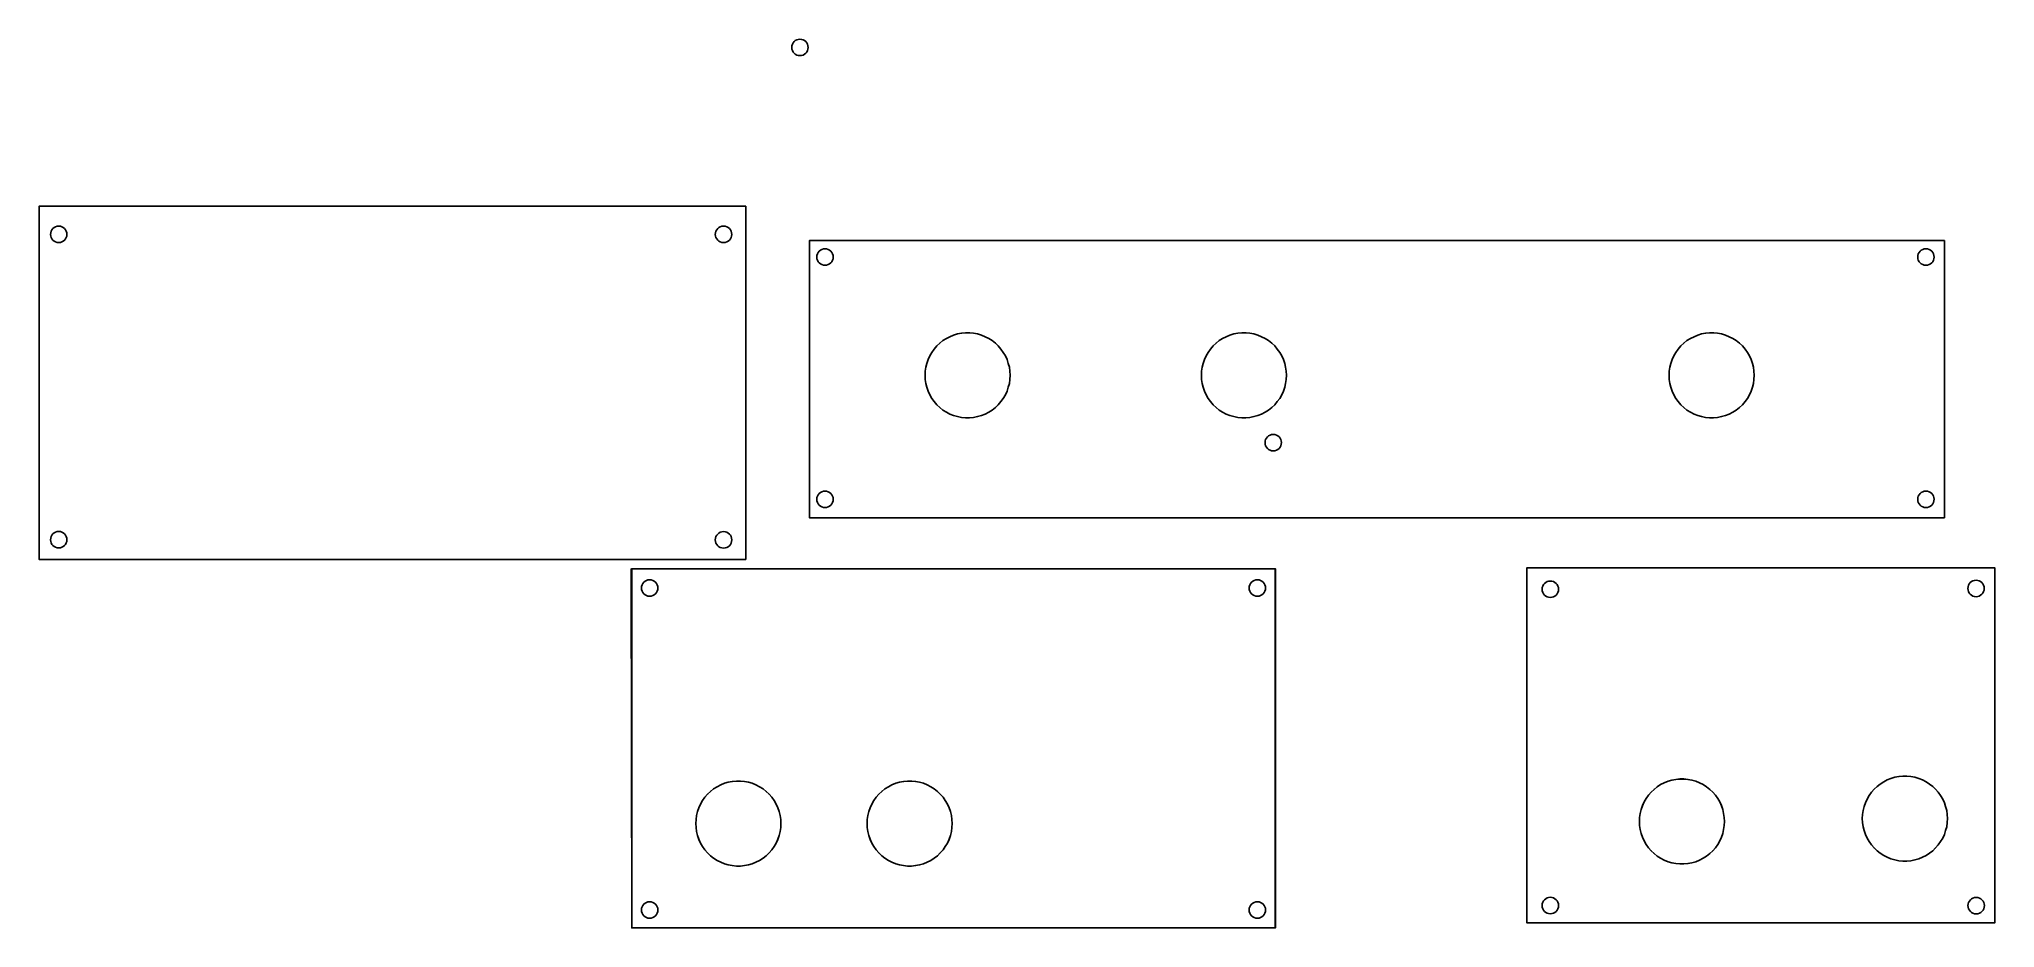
# Model space of a CAD drawing. Header units: inches. Extents: x 5.6 to 22.8, y 0.5 to 8.3.
import ezdxf

# ---------------------------------------------------------------- set-up
doc = ezdxf.new("R2010")
doc.units = ezdxf.units.IN
doc.header["$MEASUREMENT"] = 0

msp = doc.modelspace()

# ---------------------------------------------------------------- linework, layer by layer
at = {"linetype": 'Continuous', "lineweight": 25}
for points in [[(5.582, 3.761), (5.582, 6.872)], [(5.582, 6.872), (11.807, 6.872)], [(5.582, 3.761), (5.582, 6.872)], [(5.582, 6.872), (11.807, 6.872)], [(11.807, 6.872), (11.807, 3.761)], [(11.807, 6.872), (11.807, 3.761)], [(12.368, 4.128), (12.368, 6.569)], [(12.368, 6.569), (22.368, 6.569)], [(22.368, 6.569), (22.368, 4.128)], [(13.517, 5.666), (13.545, 5.688)], [(13.545, 5.688), (13.575, 5.707)], [(13.575, 5.707), (13.606, 5.723)], [(13.606, 5.723), (13.639, 5.737)], [(13.639, 5.737), (13.674, 5.747)], [(13.674, 5.747), (13.709, 5.753)], [(13.709, 5.753), (13.744, 5.757)], [(13.744, 5.757), (13.78, 5.757)], [(13.78, 5.757), (13.815, 5.753)], [(13.815, 5.753), (13.85, 5.747)], [(13.85, 5.747), (13.884, 5.737)], [(13.884, 5.737), (13.918, 5.723)], [(13.918, 5.723), (13.949, 5.707)], [(13.949, 5.707), (13.979, 5.688)], [(13.979, 5.688), (14.007, 5.666)], [(15.951, 5.666), (15.979, 5.688)], [(15.979, 5.688), (16.009, 5.707)], [(16.009, 5.707), (16.041, 5.723)], [(16.041, 5.723), (16.074, 5.737)], [(16.074, 5.737), (16.108, 5.747)], [(16.108, 5.747), (16.143, 5.753)], [(16.143, 5.753), (16.179, 5.757)], [(16.179, 5.757), (16.214, 5.757)], [(16.214, 5.757), (16.25, 5.753)], [(16.25, 5.753), (16.285, 5.747)], [(16.285, 5.747), (16.319, 5.737)], [(16.319, 5.737), (16.352, 5.723)], [(16.352, 5.723), (16.384, 5.707)], [(16.384, 5.707), (16.414, 5.688)], [(16.414, 5.688), (16.442, 5.666)], [(20.072, 5.666), (20.1, 5.688)], [(20.1, 5.688), (20.13, 5.707)], [(20.13, 5.707), (20.162, 5.723)], [(20.162, 5.723), (20.195, 5.737)], [(20.195, 5.737), (20.229, 5.747)], [(20.229, 5.747), (20.264, 5.753)], [(20.264, 5.753), (20.299, 5.757)], [(20.299, 5.757), (20.335, 5.757)], [(20.335, 5.757), (20.37, 5.753)], [(20.37, 5.753), (20.405, 5.747)], [(20.405, 5.747), (20.44, 5.737)], [(20.44, 5.737), (20.473, 5.723)], [(20.473, 5.723), (20.504, 5.707)], [(20.504, 5.707), (20.534, 5.688)], [(20.534, 5.688), (20.562, 5.666)], [(13.403, 5.488), (13.414, 5.522)], [(13.414, 5.522), (13.429, 5.554)], [(13.429, 5.554), (13.447, 5.585)], [(13.447, 5.585), (13.468, 5.614)], [(13.468, 5.614), (13.491, 5.641)], [(13.491, 5.641), (13.517, 5.666)], [(14.007, 5.666), (14.033, 5.641)], [(14.033, 5.641), (14.056, 5.614)], [(14.056, 5.614), (14.077, 5.585)], [(14.077, 5.585), (14.095, 5.554)], [(14.095, 5.554), (14.11, 5.522)], [(14.11, 5.522), (14.121, 5.488)], [(15.837, 5.488), (15.849, 5.522)], [(15.849, 5.522), (15.864, 5.554)], [(15.864, 5.554), (15.882, 5.585)], [(15.882, 5.585), (15.902, 5.614)], [(15.902, 5.614), (15.926, 5.641)], [(15.926, 5.641), (15.951, 5.666)], [(16.442, 5.666), (16.468, 5.641)], [(16.468, 5.641), (16.491, 5.614)], [(16.491, 5.614), (16.512, 5.585)], [(16.512, 5.585), (16.53, 5.554)], [(16.53, 5.554), (16.544, 5.522)], [(16.544, 5.522), (16.556, 5.488)], [(19.958, 5.488), (19.969, 5.522)], [(19.969, 5.522), (19.984, 5.554)], [(19.984, 5.554), (20.002, 5.585)], [(20.002, 5.585), (20.023, 5.614)], [(20.023, 5.614), (20.046, 5.641)], [(20.046, 5.641), (20.072, 5.666)], [(20.562, 5.666), (20.588, 5.641)], [(20.588, 5.641), (20.612, 5.614)], [(20.612, 5.614), (20.632, 5.585)], [(20.632, 5.585), (20.65, 5.554)], [(20.65, 5.554), (20.665, 5.522)], [(20.665, 5.522), (20.677, 5.488)], [(13.387, 5.383), (13.389, 5.418)], [(13.389, 5.347), (13.387, 5.383)], [(13.389, 5.418), (13.394, 5.454)], [(13.394, 5.312), (13.389, 5.347)], [(13.394, 5.454), (13.403, 5.488)], [(14.121, 5.488), (14.13, 5.454)], [(14.13, 5.454), (14.135, 5.418)], [(14.135, 5.347), (14.13, 5.312)], [(14.135, 5.418), (14.137, 5.383)], [(14.137, 5.383), (14.135, 5.347)], [(15.822, 5.383), (15.824, 5.418)], [(15.824, 5.347), (15.822, 5.383)], [(15.824, 5.418), (15.829, 5.454)], [(15.829, 5.312), (15.824, 5.347)], [(15.829, 5.454), (15.837, 5.488)], [(16.556, 5.488), (16.564, 5.454)], [(16.564, 5.454), (16.57, 5.418)], [(16.57, 5.347), (16.564, 5.312)], [(16.57, 5.418), (16.571, 5.383)], [(16.571, 5.383), (16.57, 5.347)], [(19.943, 5.383), (19.944, 5.418)], [(19.944, 5.347), (19.943, 5.383)], [(19.944, 5.418), (19.949, 5.454)], [(19.949, 5.312), (19.944, 5.347)], [(19.949, 5.454), (19.958, 5.488)], [(20.677, 5.488), (20.685, 5.454)], [(20.685, 5.454), (20.69, 5.418)], [(20.69, 5.347), (20.685, 5.312)], [(20.69, 5.418), (20.692, 5.383)], [(20.692, 5.383), (20.69, 5.347)], [(13.403, 5.277), (13.394, 5.312)], [(13.414, 5.243), (13.403, 5.277)], [(13.429, 5.211), (13.414, 5.243)], [(13.447, 5.18), (13.429, 5.211)], [(13.468, 5.151), (13.447, 5.18)], [(14.077, 5.18), (14.056, 5.151)], [(14.095, 5.211), (14.077, 5.18)], [(14.11, 5.243), (14.095, 5.211)], [(14.121, 5.277), (14.11, 5.243)], [(14.13, 5.312), (14.121, 5.277)], [(15.837, 5.277), (15.829, 5.312)], [(15.849, 5.243), (15.837, 5.277)], [(15.864, 5.211), (15.849, 5.243)], [(15.882, 5.18), (15.864, 5.211)], [(15.902, 5.151), (15.882, 5.18)], [(16.512, 5.18), (16.491, 5.151)], [(16.53, 5.211), (16.512, 5.18)], [(16.544, 5.243), (16.53, 5.211)], [(16.556, 5.277), (16.544, 5.243)], [(16.564, 5.312), (16.556, 5.277)], [(19.958, 5.277), (19.949, 5.312)], [(19.969, 5.243), (19.958, 5.277)], [(19.984, 5.211), (19.969, 5.243)], [(20.002, 5.18), (19.984, 5.211)], [(20.023, 5.151), (20.002, 5.18)], [(20.632, 5.18), (20.612, 5.151)], [(20.65, 5.211), (20.632, 5.18)], [(20.665, 5.243), (20.65, 5.211)], [(20.677, 5.277), (20.665, 5.243)], [(20.685, 5.312), (20.677, 5.277)], [(13.491, 5.124), (13.468, 5.151)], [(13.517, 5.1), (13.491, 5.124)], [(13.545, 5.077), (13.517, 5.1)], [(13.575, 5.058), (13.545, 5.077)], [(13.606, 5.042), (13.575, 5.058)], [(13.639, 5.029), (13.606, 5.042)], [(13.674, 5.019), (13.639, 5.029)], [(13.709, 5.012), (13.674, 5.019)], [(13.744, 5.008), (13.709, 5.012)], [(13.78, 5.008), (13.744, 5.008)], [(13.815, 5.012), (13.78, 5.008)], [(13.85, 5.019), (13.815, 5.012)], [(13.884, 5.029), (13.85, 5.019)], [(13.918, 5.042), (13.884, 5.029)], [(13.949, 5.058), (13.918, 5.042)], [(13.979, 5.077), (13.949, 5.058)], [(14.007, 5.1), (13.979, 5.077)], [(14.033, 5.124), (14.007, 5.1)], [(14.056, 5.151), (14.033, 5.124)], [(15.926, 5.124), (15.902, 5.151)], [(15.951, 5.1), (15.926, 5.124)], [(15.979, 5.077), (15.951, 5.1)], [(16.009, 5.058), (15.979, 5.077)], [(16.041, 5.042), (16.009, 5.058)], [(16.074, 5.029), (16.041, 5.042)], [(16.108, 5.019), (16.074, 5.029)], [(16.143, 5.012), (16.108, 5.019)], [(16.179, 5.008), (16.143, 5.012)], [(16.214, 5.008), (16.179, 5.008)], [(16.25, 5.012), (16.214, 5.008)], [(16.285, 5.019), (16.25, 5.012)], [(16.319, 5.029), (16.285, 5.019)], [(16.352, 5.042), (16.319, 5.029)], [(16.384, 5.058), (16.352, 5.042)], [(16.414, 5.077), (16.384, 5.058)], [(16.442, 5.1), (16.414, 5.077)], [(16.468, 5.124), (16.442, 5.1)], [(16.491, 5.151), (16.468, 5.124)], [(20.046, 5.124), (20.023, 5.151)], [(20.072, 5.1), (20.046, 5.124)], [(20.1, 5.077), (20.072, 5.1)], [(20.13, 5.058), (20.1, 5.077)], [(20.162, 5.042), (20.13, 5.058)], [(20.195, 5.029), (20.162, 5.042)], [(20.229, 5.019), (20.195, 5.029)], [(20.264, 5.012), (20.229, 5.019)], [(20.299, 5.008), (20.264, 5.012)], [(20.335, 5.008), (20.299, 5.008)], [(20.37, 5.012), (20.335, 5.008)], [(20.405, 5.019), (20.37, 5.012)], [(20.44, 5.029), (20.405, 5.019)], [(20.473, 5.042), (20.44, 5.029)], [(20.504, 5.058), (20.473, 5.042)], [(20.534, 5.077), (20.504, 5.058)], [(20.562, 5.1), (20.534, 5.077)], [(20.588, 5.124), (20.562, 5.1)], [(20.612, 5.151), (20.588, 5.124)], [(22.368, 4.128), (12.368, 4.128)], [(11.807, 3.761), (5.582, 3.761)], [(11.807, 3.761), (5.582, 3.761)], [(10.803, 0.517), (10.798, 3.678)], [(10.802, 3.679), (16.473, 3.679)], [(10.804, 0.517), (10.804, 3.679)], [(10.804, 3.679), (16.474, 3.679)], [(16.473, 3.679), (16.473, 0.517)], [(16.474, 3.679), (16.474, 0.517)], [(18.688, 0.562), (18.688, 3.687)], [(18.688, 3.687), (22.813, 3.687)], [(22.813, 3.687), (22.813, 0.562)], [(11.497, 1.719), (11.525, 1.741)], [(11.497, 1.719), (11.525, 1.741)], [(11.525, 1.741), (11.555, 1.76)], [(11.525, 1.741), (11.555, 1.76)], [(11.555, 1.76), (11.587, 1.776)], [(11.555, 1.76), (11.587, 1.777)], [(11.587, 1.776), (11.62, 1.79)], [(11.587, 1.777), (11.62, 1.79)], [(11.62, 1.79), (11.654, 1.8)], [(11.62, 1.79), (11.654, 1.8)], [(11.654, 1.8), (11.689, 1.806)], [(11.654, 1.8), (11.689, 1.807)], [(11.689, 1.806), (11.725, 1.81)], [(11.689, 1.807), (11.725, 1.81)], [(11.725, 1.81), (11.761, 1.81)], [(11.725, 1.81), (11.761, 1.81)], [(11.761, 1.81), (11.796, 1.806)], [(11.761, 1.81), (11.796, 1.807)], [(11.796, 1.807), (11.831, 1.8)], [(11.796, 1.806), (11.831, 1.8)], [(11.831, 1.8), (11.865, 1.79)], [(11.831, 1.8), (11.865, 1.79)], [(11.865, 1.79), (11.898, 1.776)], [(11.865, 1.79), (11.898, 1.777)], [(11.898, 1.777), (11.93, 1.76)], [(11.898, 1.776), (11.93, 1.76)], [(11.93, 1.76), (11.96, 1.741)], [(11.93, 1.76), (11.96, 1.741)], [(11.96, 1.741), (11.988, 1.719)], [(11.96, 1.741), (11.988, 1.719)], [(13.006, 1.719), (13.034, 1.741)], [(13.006, 1.719), (13.034, 1.741)], [(13.034, 1.741), (13.064, 1.76)], [(13.034, 1.741), (13.064, 1.76)], [(13.064, 1.76), (13.096, 1.777)], [(13.064, 1.76), (13.096, 1.776)], [(13.096, 1.776), (13.129, 1.79)], [(13.096, 1.777), (13.129, 1.79)], [(13.129, 1.79), (13.163, 1.8)], [(13.129, 1.79), (13.163, 1.8)], [(13.163, 1.8), (13.198, 1.807)], [(13.163, 1.8), (13.198, 1.806)], [(13.198, 1.806), (13.233, 1.81)], [(13.198, 1.807), (13.233, 1.81)], [(13.233, 1.81), (13.269, 1.81)], [(13.233, 1.81), (13.269, 1.81)], [(13.269, 1.81), (13.304, 1.806)], [(13.269, 1.81), (13.304, 1.807)], [(13.304, 1.807), (13.339, 1.8)], [(13.304, 1.806), (13.339, 1.8)], [(13.339, 1.8), (13.374, 1.79)], [(13.339, 1.8), (13.374, 1.79)], [(13.374, 1.79), (13.407, 1.776)], [(13.374, 1.79), (13.407, 1.777)], [(13.407, 1.777), (13.438, 1.76)], [(13.407, 1.776), (13.438, 1.76)], [(13.438, 1.76), (13.468, 1.741)], [(13.438, 1.76), (13.469, 1.741)], [(13.468, 1.741), (13.496, 1.719)], [(13.469, 1.741), (13.497, 1.719)], [(19.785, 1.713), (19.81, 1.737)], [(19.785, 1.713), (19.81, 1.737)], [(19.81, 1.737), (19.838, 1.759)], [(19.81, 1.737), (19.838, 1.759)], [(19.838, 1.759), (19.868, 1.779)], [(19.838, 1.759), (19.868, 1.779)], [(19.868, 1.779), (19.9, 1.795)], [(19.868, 1.779), (19.9, 1.795)], [(19.9, 1.795), (19.933, 1.808)], [(19.9, 1.795), (19.933, 1.808)], [(19.933, 1.808), (19.967, 1.818)], [(19.933, 1.808), (19.967, 1.818)], [(19.967, 1.818), (20.002, 1.825)], [(19.967, 1.818), (20.002, 1.825)], [(20.002, 1.825), (20.038, 1.829)], [(20.002, 1.825), (20.038, 1.828)], [(20.038, 1.829), (20.073, 1.829)], [(20.038, 1.828), (20.073, 1.828)], [(20.073, 1.828), (20.109, 1.825)], [(20.073, 1.829), (20.109, 1.825)], [(20.109, 1.825), (20.144, 1.818)], [(20.109, 1.825), (20.144, 1.818)], [(20.144, 1.818), (20.178, 1.808)], [(20.144, 1.818), (20.178, 1.808)], [(20.178, 1.808), (20.211, 1.795)], [(20.178, 1.808), (20.211, 1.795)], [(20.211, 1.795), (20.243, 1.779)], [(20.211, 1.795), (20.243, 1.779)], [(20.243, 1.779), (20.273, 1.759)], [(20.243, 1.779), (20.273, 1.759)], [(20.273, 1.759), (20.301, 1.737)], [(20.273, 1.759), (20.301, 1.737)], [(20.301, 1.737), (20.327, 1.713)], [(20.301, 1.737), (20.327, 1.713)], [(21.725, 1.711), (21.749, 1.738)], [(21.726, 1.711), (21.749, 1.738)], [(21.749, 1.738), (21.775, 1.762)], [(21.749, 1.738), (21.775, 1.762)], [(21.775, 1.762), (21.803, 1.784)], [(21.775, 1.762), (21.803, 1.784)], [(21.803, 1.784), (21.833, 1.804)], [(21.803, 1.784), (21.833, 1.804)], [(21.833, 1.804), (21.864, 1.82)], [(21.833, 1.804), (21.864, 1.82)], [(21.864, 1.82), (21.897, 1.833)], [(21.864, 1.82), (21.897, 1.833)], [(21.897, 1.833), (21.932, 1.843)], [(21.897, 1.833), (21.932, 1.843)], [(21.932, 1.843), (21.967, 1.85)], [(21.932, 1.843), (21.967, 1.85)], [(21.967, 1.85), (22.002, 1.853)], [(21.967, 1.85), (22.002, 1.853)], [(22.002, 1.853), (22.038, 1.853)], [(22.002, 1.853), (22.038, 1.853)], [(22.038, 1.853), (22.073, 1.85)], [(22.038, 1.853), (22.073, 1.85)], [(22.073, 1.85), (22.108, 1.843)], [(22.073, 1.85), (22.108, 1.843)], [(22.108, 1.843), (22.142, 1.833)], [(22.108, 1.843), (22.142, 1.833)], [(22.142, 1.833), (22.175, 1.82)], [(22.142, 1.833), (22.176, 1.82)], [(22.175, 1.82), (22.207, 1.804)], [(22.176, 1.82), (22.207, 1.804)], [(22.207, 1.804), (22.237, 1.784)], [(22.207, 1.804), (22.237, 1.784)], [(22.237, 1.784), (22.265, 1.762)], [(22.237, 1.784), (22.265, 1.762)], [(22.265, 1.762), (22.291, 1.738)], [(22.265, 1.762), (22.291, 1.738)], [(22.291, 1.738), (22.314, 1.711)], [(22.291, 1.738), (22.314, 1.711)], [(11.383, 1.541), (11.395, 1.575)], [(11.383, 1.541), (11.395, 1.575)], [(11.395, 1.575), (11.41, 1.607)], [(11.395, 1.575), (11.41, 1.607)], [(11.41, 1.607), (11.428, 1.638)], [(11.41, 1.607), (11.428, 1.638)], [(11.428, 1.638), (11.448, 1.667)], [(11.428, 1.638), (11.448, 1.667)], [(11.448, 1.667), (11.472, 1.694)], [(11.448, 1.667), (11.472, 1.694)], [(11.472, 1.694), (11.497, 1.719)], [(11.472, 1.694), (11.497, 1.719)], [(11.988, 1.719), (12.014, 1.694)], [(11.988, 1.719), (12.014, 1.694)], [(12.014, 1.694), (12.037, 1.667)], [(12.014, 1.694), (12.037, 1.667)], [(12.037, 1.667), (12.058, 1.638)], [(12.037, 1.667), (12.058, 1.638)], [(12.058, 1.638), (12.076, 1.607)], [(12.058, 1.638), (12.076, 1.607)], [(12.076, 1.607), (12.091, 1.575)], [(12.076, 1.607), (12.091, 1.575)], [(12.091, 1.575), (12.102, 1.541)], [(12.091, 1.575), (12.102, 1.541)], [(12.892, 1.541), (12.903, 1.575)], [(12.892, 1.541), (12.904, 1.575)], [(12.903, 1.575), (12.918, 1.607)], [(12.904, 1.575), (12.918, 1.607)], [(12.918, 1.607), (12.936, 1.638)], [(12.918, 1.607), (12.936, 1.638)], [(12.936, 1.638), (12.957, 1.667)], [(12.936, 1.638), (12.957, 1.667)], [(12.957, 1.667), (12.98, 1.694)], [(12.957, 1.667), (12.98, 1.694)], [(12.98, 1.694), (13.006, 1.719)], [(12.98, 1.694), (13.006, 1.719)], [(13.496, 1.719), (13.522, 1.694)], [(13.497, 1.719), (13.522, 1.694)], [(13.522, 1.694), (13.546, 1.667)], [(13.522, 1.694), (13.546, 1.667)], [(13.546, 1.667), (13.566, 1.638)], [(13.546, 1.667), (13.566, 1.638)], [(13.566, 1.638), (13.584, 1.607)], [(13.566, 1.638), (13.584, 1.607)], [(13.584, 1.607), (13.599, 1.575)], [(13.584, 1.607), (13.599, 1.575)], [(13.599, 1.575), (13.611, 1.541)], [(13.599, 1.575), (13.611, 1.541)], [(19.688, 1.525), (19.696, 1.56)], [(19.688, 1.525), (19.696, 1.56)], [(19.696, 1.56), (19.708, 1.593)], [(19.696, 1.56), (19.708, 1.594)], [(19.708, 1.593), (19.723, 1.626)], [(19.708, 1.594), (19.723, 1.626)], [(19.723, 1.626), (19.741, 1.657)], [(19.723, 1.626), (19.741, 1.657)], [(19.741, 1.657), (19.761, 1.686)], [(19.741, 1.657), (19.761, 1.686)], [(19.761, 1.686), (19.785, 1.713)], [(19.761, 1.686), (19.785, 1.713)], [(20.327, 1.713), (20.35, 1.686)], [(20.327, 1.713), (20.35, 1.686)], [(20.35, 1.686), (20.371, 1.657)], [(20.35, 1.686), (20.371, 1.657)], [(20.371, 1.657), (20.389, 1.626)], [(20.371, 1.657), (20.389, 1.626)], [(20.389, 1.626), (20.404, 1.593)], [(20.389, 1.626), (20.403, 1.594)], [(20.403, 1.594), (20.415, 1.56)], [(20.404, 1.593), (20.415, 1.56)], [(20.415, 1.56), (20.423, 1.525)], [(20.415, 1.56), (20.423, 1.525)], [(21.652, 1.55), (21.66, 1.585)], [(21.652, 1.55), (21.661, 1.585)], [(21.66, 1.585), (21.672, 1.619)], [(21.661, 1.585), (21.672, 1.619)], [(21.672, 1.619), (21.687, 1.651)], [(21.672, 1.619), (21.687, 1.651)], [(21.687, 1.651), (21.705, 1.682)], [(21.687, 1.651), (21.705, 1.682)], [(21.705, 1.682), (21.725, 1.711)], [(21.705, 1.682), (21.726, 1.711)], [(22.314, 1.711), (22.335, 1.682)], [(22.314, 1.711), (22.335, 1.682)], [(22.335, 1.682), (22.353, 1.651)], [(22.335, 1.682), (22.353, 1.651)], [(22.353, 1.651), (22.368, 1.619)], [(22.353, 1.651), (22.368, 1.619)], [(22.368, 1.619), (22.379, 1.585)], [(22.368, 1.619), (22.379, 1.585)], [(22.379, 1.585), (22.388, 1.55)], [(22.379, 1.585), (22.388, 1.55)], [(11.368, 1.436), (11.37, 1.471)], [(11.368, 1.436), (11.37, 1.471)], [(11.37, 1.4), (11.368, 1.436)], [(11.37, 1.4), (11.368, 1.436)], [(11.37, 1.471), (11.375, 1.507)], [(11.37, 1.471), (11.375, 1.507)], [(11.375, 1.365), (11.37, 1.4)], [(11.375, 1.365), (11.37, 1.4)], [(11.375, 1.507), (11.383, 1.541)], [(11.375, 1.507), (11.383, 1.541)], [(12.102, 1.541), (12.111, 1.507)], [(12.102, 1.541), (12.111, 1.507)], [(12.111, 1.507), (12.116, 1.471)], [(12.111, 1.507), (12.116, 1.471)], [(12.116, 1.4), (12.111, 1.365)], [(12.116, 1.4), (12.111, 1.365)], [(12.116, 1.471), (12.117, 1.436)], [(12.116, 1.471), (12.117, 1.436)], [(12.117, 1.436), (12.116, 1.4)], [(12.117, 1.436), (12.116, 1.4)], [(12.877, 1.436), (12.878, 1.471)], [(12.877, 1.436), (12.878, 1.471)], [(12.878, 1.4), (12.877, 1.436)], [(12.878, 1.4), (12.877, 1.436)], [(12.878, 1.471), (12.883, 1.507)], [(12.878, 1.471), (12.883, 1.507)], [(12.883, 1.365), (12.878, 1.4)], [(12.883, 1.365), (12.878, 1.4)], [(12.883, 1.507), (12.892, 1.541)], [(12.883, 1.507), (12.892, 1.541)], [(13.611, 1.541), (13.619, 1.507)], [(13.611, 1.541), (13.619, 1.507)], [(13.619, 1.507), (13.624, 1.471)], [(13.619, 1.507), (13.624, 1.471)], [(13.624, 1.4), (13.619, 1.365)], [(13.624, 1.4), (13.619, 1.365)], [(13.624, 1.471), (13.626, 1.436)], [(13.624, 1.471), (13.626, 1.436)], [(13.626, 1.436), (13.624, 1.4)], [(13.626, 1.436), (13.624, 1.4)], [(19.681, 1.454), (19.683, 1.49)], [(19.681, 1.454), (19.683, 1.49)], [(19.683, 1.419), (19.681, 1.454)], [(19.683, 1.419), (19.681, 1.454)], [(19.683, 1.49), (19.688, 1.525)], [(19.683, 1.49), (19.688, 1.525)], [(19.688, 1.383), (19.683, 1.419)], [(19.688, 1.383), (19.683, 1.419)], [(19.696, 1.349), (19.688, 1.383)], [(19.696, 1.349), (19.688, 1.383)], [(20.423, 1.383), (20.415, 1.349)], [(20.423, 1.383), (20.415, 1.349)], [(20.423, 1.525), (20.428, 1.49)], [(20.423, 1.525), (20.428, 1.49)], [(20.428, 1.419), (20.423, 1.383)], [(20.428, 1.419), (20.423, 1.383)], [(20.428, 1.49), (20.43, 1.454)], [(20.428, 1.49), (20.43, 1.454)], [(20.43, 1.454), (20.428, 1.419)], [(20.43, 1.454), (20.428, 1.419)], [(21.645, 1.479), (21.647, 1.515)], [(21.645, 1.479), (21.647, 1.515)], [(21.647, 1.444), (21.645, 1.479)], [(21.647, 1.444), (21.645, 1.479)], [(21.647, 1.515), (21.652, 1.55)], [(21.647, 1.515), (21.652, 1.55)], [(21.652, 1.408), (21.647, 1.444)], [(21.652, 1.408), (21.647, 1.444)], [(21.66, 1.374), (21.652, 1.408)], [(21.661, 1.374), (21.652, 1.408)], [(22.388, 1.408), (22.379, 1.374)], [(22.388, 1.408), (22.379, 1.374)], [(22.388, 1.55), (22.393, 1.515)], [(22.388, 1.55), (22.393, 1.515)], [(22.393, 1.444), (22.388, 1.408)], [(22.393, 1.444), (22.388, 1.408)], [(22.393, 1.515), (22.395, 1.479)], [(22.393, 1.515), (22.395, 1.479)], [(22.395, 1.479), (22.393, 1.444)], [(22.395, 1.479), (22.393, 1.444)], [(11.383, 1.33), (11.375, 1.365)], [(11.383, 1.33), (11.375, 1.365)], [(11.395, 1.296), (11.383, 1.33)], [(11.395, 1.297), (11.383, 1.33)], [(11.41, 1.264), (11.395, 1.297)], [(11.41, 1.264), (11.395, 1.296)], [(11.428, 1.233), (11.41, 1.264)], [(11.428, 1.233), (11.41, 1.264)], [(11.448, 1.204), (11.428, 1.233)], [(11.448, 1.204), (11.428, 1.233)], [(12.058, 1.233), (12.037, 1.204)], [(12.058, 1.233), (12.037, 1.204)], [(12.076, 1.264), (12.058, 1.233)], [(12.076, 1.264), (12.058, 1.233)], [(12.091, 1.297), (12.076, 1.264)], [(12.091, 1.296), (12.076, 1.264)], [(12.102, 1.33), (12.091, 1.296)], [(12.102, 1.33), (12.091, 1.297)], [(12.111, 1.365), (12.102, 1.33)], [(12.111, 1.365), (12.102, 1.33)], [(12.892, 1.33), (12.883, 1.365)], [(12.892, 1.33), (12.883, 1.365)], [(12.903, 1.296), (12.892, 1.33)], [(12.904, 1.297), (12.892, 1.33)], [(12.918, 1.264), (12.903, 1.296)], [(12.918, 1.264), (12.904, 1.297)], [(12.936, 1.233), (12.918, 1.264)], [(12.936, 1.233), (12.918, 1.264)], [(12.957, 1.204), (12.936, 1.233)], [(12.957, 1.204), (12.936, 1.233)], [(13.566, 1.233), (13.546, 1.204)], [(13.566, 1.233), (13.546, 1.204)], [(13.584, 1.264), (13.566, 1.233)], [(13.584, 1.264), (13.566, 1.233)], [(13.599, 1.297), (13.584, 1.264)], [(13.599, 1.296), (13.584, 1.264)], [(13.611, 1.33), (13.599, 1.296)], [(13.611, 1.33), (13.599, 1.297)], [(13.619, 1.365), (13.611, 1.33)], [(13.619, 1.365), (13.611, 1.33)], [(19.708, 1.315), (19.696, 1.349)], [(19.708, 1.315), (19.696, 1.349)], [(19.723, 1.283), (19.708, 1.315)], [(19.723, 1.283), (19.708, 1.315)], [(19.741, 1.252), (19.723, 1.283)], [(19.741, 1.252), (19.723, 1.283)], [(19.761, 1.223), (19.741, 1.252)], [(19.761, 1.223), (19.741, 1.252)], [(19.785, 1.196), (19.761, 1.223)], [(19.785, 1.196), (19.761, 1.223)], [(20.35, 1.223), (20.327, 1.196)], [(20.35, 1.223), (20.327, 1.196)], [(20.371, 1.252), (20.35, 1.223)], [(20.371, 1.252), (20.35, 1.223)], [(20.389, 1.283), (20.371, 1.252)], [(20.389, 1.283), (20.371, 1.252)], [(20.404, 1.315), (20.389, 1.283)], [(20.403, 1.315), (20.389, 1.283)], [(20.415, 1.349), (20.403, 1.315)], [(20.415, 1.349), (20.404, 1.315)], [(21.672, 1.34), (21.66, 1.374)], [(21.672, 1.34), (21.661, 1.374)], [(21.687, 1.308), (21.672, 1.34)], [(21.687, 1.308), (21.672, 1.34)], [(21.705, 1.277), (21.687, 1.308)], [(21.705, 1.277), (21.687, 1.308)], [(21.725, 1.248), (21.705, 1.277)], [(21.726, 1.248), (21.705, 1.277)], [(21.749, 1.221), (21.725, 1.248)], [(21.749, 1.221), (21.726, 1.248)], [(21.775, 1.196), (21.749, 1.221)], [(21.775, 1.196), (21.749, 1.221)], [(22.291, 1.221), (22.265, 1.196)], [(22.291, 1.221), (22.265, 1.196)], [(22.314, 1.248), (22.291, 1.221)], [(22.314, 1.248), (22.291, 1.221)], [(22.335, 1.277), (22.314, 1.248)], [(22.335, 1.277), (22.314, 1.248)], [(22.353, 1.308), (22.335, 1.277)], [(22.353, 1.308), (22.335, 1.277)], [(22.368, 1.34), (22.353, 1.308)], [(22.368, 1.34), (22.353, 1.308)], [(22.379, 1.374), (22.368, 1.34)], [(22.379, 1.374), (22.368, 1.34)], [(11.472, 1.177), (11.448, 1.204)], [(11.472, 1.177), (11.448, 1.204)], [(11.497, 1.153), (11.472, 1.177)], [(11.497, 1.153), (11.472, 1.177)], [(11.525, 1.131), (11.497, 1.153)], [(11.525, 1.131), (11.497, 1.153)], [(11.555, 1.111), (11.525, 1.131)], [(11.555, 1.111), (11.525, 1.131)], [(11.587, 1.095), (11.555, 1.111)], [(11.587, 1.095), (11.555, 1.111)], [(11.62, 1.082), (11.587, 1.095)], [(11.62, 1.082), (11.587, 1.095)], [(11.654, 1.072), (11.62, 1.082)], [(11.654, 1.072), (11.62, 1.082)], [(11.689, 1.065), (11.654, 1.072)], [(11.689, 1.065), (11.654, 1.072)], [(11.725, 1.062), (11.689, 1.065)], [(11.725, 1.062), (11.689, 1.065)], [(11.761, 1.062), (11.725, 1.062)], [(11.761, 1.062), (11.725, 1.062)], [(11.796, 1.065), (11.761, 1.062)], [(11.796, 1.065), (11.761, 1.062)], [(11.831, 1.072), (11.796, 1.065)], [(11.831, 1.072), (11.796, 1.065)], [(11.865, 1.082), (11.831, 1.072)], [(11.865, 1.082), (11.831, 1.072)], [(11.898, 1.095), (11.865, 1.082)], [(11.898, 1.095), (11.865, 1.082)], [(11.93, 1.111), (11.898, 1.095)], [(11.93, 1.111), (11.898, 1.095)], [(11.96, 1.131), (11.93, 1.111)], [(11.96, 1.131), (11.93, 1.111)], [(11.988, 1.153), (11.96, 1.131)], [(11.988, 1.153), (11.96, 1.131)], [(12.014, 1.177), (11.988, 1.153)], [(12.014, 1.177), (11.988, 1.153)], [(12.037, 1.204), (12.014, 1.177)], [(12.037, 1.204), (12.014, 1.177)], [(12.98, 1.177), (12.957, 1.204)], [(12.98, 1.177), (12.957, 1.204)], [(13.006, 1.153), (12.98, 1.177)], [(13.006, 1.153), (12.98, 1.177)], [(13.034, 1.131), (13.006, 1.153)], [(13.034, 1.131), (13.006, 1.153)], [(13.064, 1.111), (13.034, 1.131)], [(13.064, 1.111), (13.034, 1.131)], [(13.096, 1.095), (13.064, 1.111)], [(13.096, 1.095), (13.064, 1.111)], [(13.129, 1.082), (13.096, 1.095)], [(13.129, 1.082), (13.096, 1.095)], [(13.163, 1.072), (13.129, 1.082)], [(13.163, 1.072), (13.129, 1.082)], [(13.198, 1.065), (13.163, 1.072)], [(13.198, 1.065), (13.163, 1.072)], [(13.233, 1.062), (13.198, 1.065)], [(13.233, 1.062), (13.198, 1.065)], [(13.269, 1.062), (13.233, 1.062)], [(13.269, 1.062), (13.233, 1.062)], [(13.304, 1.065), (13.269, 1.062)], [(13.304, 1.065), (13.269, 1.062)], [(13.339, 1.072), (13.304, 1.065)], [(13.339, 1.072), (13.304, 1.065)], [(13.374, 1.082), (13.339, 1.072)], [(13.374, 1.082), (13.339, 1.072)], [(13.407, 1.095), (13.374, 1.082)], [(13.407, 1.095), (13.374, 1.082)], [(13.438, 1.111), (13.407, 1.095)], [(13.438, 1.111), (13.407, 1.095)], [(13.468, 1.131), (13.438, 1.111)], [(13.469, 1.131), (13.438, 1.111)], [(13.496, 1.153), (13.468, 1.131)], [(13.497, 1.153), (13.469, 1.131)], [(13.522, 1.177), (13.496, 1.153)], [(13.522, 1.177), (13.497, 1.153)], [(13.546, 1.204), (13.522, 1.177)], [(13.546, 1.204), (13.522, 1.177)], [(19.81, 1.171), (19.785, 1.196)], [(19.81, 1.171), (19.785, 1.196)], [(19.838, 1.149), (19.81, 1.171)], [(19.838, 1.149), (19.81, 1.171)], [(19.868, 1.13), (19.838, 1.149)], [(19.868, 1.13), (19.838, 1.149)], [(19.9, 1.113), (19.868, 1.13)], [(19.9, 1.114), (19.868, 1.13)], [(19.933, 1.1), (19.9, 1.113)], [(19.933, 1.1), (19.9, 1.114)], [(19.967, 1.09), (19.933, 1.1)], [(19.967, 1.09), (19.933, 1.1)], [(20.002, 1.083), (19.967, 1.09)], [(20.002, 1.084), (19.967, 1.09)], [(20.038, 1.08), (20.002, 1.083)], [(20.038, 1.08), (20.002, 1.084)], [(20.073, 1.08), (20.038, 1.08)], [(20.073, 1.08), (20.038, 1.08)], [(20.109, 1.084), (20.073, 1.08)], [(20.109, 1.083), (20.073, 1.08)], [(20.144, 1.09), (20.109, 1.083)], [(20.144, 1.09), (20.109, 1.084)], [(20.178, 1.1), (20.144, 1.09)], [(20.178, 1.1), (20.144, 1.09)], [(20.211, 1.113), (20.178, 1.1)], [(20.211, 1.114), (20.178, 1.1)], [(20.243, 1.13), (20.211, 1.113)], [(20.243, 1.13), (20.211, 1.114)], [(20.273, 1.149), (20.243, 1.13)], [(20.273, 1.149), (20.243, 1.13)], [(20.301, 1.171), (20.273, 1.149)], [(20.301, 1.171), (20.273, 1.149)], [(20.327, 1.196), (20.301, 1.171)], [(20.327, 1.196), (20.301, 1.171)], [(21.803, 1.174), (21.775, 1.196)], [(21.803, 1.174), (21.775, 1.196)], [(21.833, 1.155), (21.803, 1.174)], [(21.833, 1.155), (21.803, 1.174)], [(21.864, 1.139), (21.833, 1.155)], [(21.864, 1.139), (21.833, 1.155)], [(21.897, 1.125), (21.864, 1.139)], [(21.897, 1.125), (21.864, 1.139)], [(21.932, 1.115), (21.897, 1.125)], [(21.932, 1.115), (21.897, 1.125)], [(21.967, 1.109), (21.932, 1.115)], [(21.967, 1.109), (21.932, 1.115)], [(22.002, 1.105), (21.967, 1.109)], [(22.002, 1.105), (21.967, 1.109)], [(22.038, 1.105), (22.002, 1.105)], [(22.038, 1.105), (22.002, 1.105)], [(22.073, 1.109), (22.038, 1.105)], [(22.073, 1.109), (22.038, 1.105)], [(22.108, 1.115), (22.073, 1.109)], [(22.108, 1.115), (22.073, 1.109)], [(22.142, 1.125), (22.108, 1.115)], [(22.142, 1.125), (22.108, 1.115)], [(22.176, 1.139), (22.142, 1.125)], [(22.175, 1.139), (22.142, 1.125)], [(22.207, 1.155), (22.175, 1.139)], [(22.207, 1.155), (22.176, 1.139)], [(22.237, 1.174), (22.207, 1.155)], [(22.237, 1.174), (22.207, 1.155)], [(22.265, 1.196), (22.237, 1.174)], [(22.265, 1.196), (22.237, 1.174)], [(16.473, 0.517), (10.803, 0.517)], [(16.474, 0.517), (10.804, 0.517)], [(22.813, 0.562), (18.688, 0.562)]]:
    msp.add_lwpolyline(points, close=True, dxfattribs=at)
for points in [[(22.368, 6.569), (12.368, 6.569), (12.368, 4.128), (22.368, 4.128)], [(14.13, 5.454), (14.121, 5.488), (14.11, 5.522), (14.095, 5.554), (14.077, 5.585), (14.056, 5.614), (14.033, 5.641), (14.007, 5.666), (13.979, 5.688), (13.949, 5.707), (13.918, 5.723), (13.884, 5.737), (13.85, 5.747), (13.815, 5.753), (13.78, 5.757), (13.744, 5.757), (13.709, 5.753), (13.674, 5.747), (13.639, 5.737), (13.606, 5.723), (13.575, 5.707), (13.545, 5.688), (13.517, 5.666), (13.491, 5.641), (13.468, 5.614), (13.447, 5.585), (13.429, 5.554), (13.414, 5.522), (13.403, 5.488), (13.394, 5.454), (13.389, 5.418), (13.387, 5.383), (13.389, 5.347), (13.394, 5.312), (13.403, 5.277), (13.414, 5.243), (13.429, 5.211), (13.447, 5.18), (13.468, 5.151), (13.491, 5.124), (13.517, 5.1), (13.545, 5.077), (13.575, 5.058), (13.606, 5.042), (13.639, 5.029), (13.674, 5.019), (13.709, 5.012), (13.744, 5.008), (13.78, 5.008), (13.815, 5.012), (13.85, 5.019), (13.884, 5.029), (13.918, 5.042), (13.949, 5.058), (13.979, 5.077), (14.007, 5.1), (14.033, 5.124), (14.056, 5.151), (14.077, 5.18), (14.095, 5.211), (14.11, 5.243), (14.121, 5.277), (14.13, 5.312), (14.135, 5.347), (14.137, 5.383), (14.135, 5.418)], [(14.121, 5.277), (14.11, 5.243), (14.095, 5.211), (14.077, 5.18), (14.056, 5.151), (14.033, 5.124), (14.007, 5.1), (13.979, 5.077), (13.949, 5.058), (13.918, 5.042), (13.884, 5.029), (13.85, 5.019), (13.815, 5.012), (13.78, 5.008), (13.744, 5.008), (13.709, 5.012), (13.674, 5.019), (13.639, 5.029), (13.606, 5.042), (13.575, 5.058), (13.545, 5.077), (13.517, 5.1), (13.491, 5.124), (13.468, 5.151), (13.447, 5.18), (13.429, 5.211), (13.414, 5.243), (13.403, 5.277), (13.394, 5.312), (13.389, 5.347), (13.387, 5.383), (13.389, 5.418), (13.394, 5.454), (13.403, 5.488), (13.414, 5.522), (13.429, 5.554), (13.447, 5.585), (13.468, 5.614), (13.491, 5.641), (13.517, 5.666), (13.545, 5.688), (13.575, 5.707), (13.606, 5.723), (13.639, 5.737), (13.674, 5.747), (13.709, 5.753), (13.744, 5.757), (13.78, 5.757), (13.815, 5.753), (13.85, 5.747), (13.884, 5.737), (13.918, 5.723), (13.949, 5.707), (13.979, 5.688), (14.007, 5.666), (14.033, 5.641), (14.056, 5.614), (14.077, 5.585), (14.095, 5.554), (14.11, 5.522), (14.121, 5.488), (14.13, 5.454), (14.135, 5.418), (14.137, 5.383), (14.135, 5.347), (14.13, 5.312)], [(16.414, 5.077), (16.384, 5.058), (16.352, 5.042), (16.319, 5.029), (16.285, 5.019), (16.25, 5.012), (16.214, 5.008), (16.179, 5.008), (16.143, 5.012), (16.108, 5.019), (16.074, 5.029), (16.041, 5.042), (16.009, 5.058), (15.979, 5.077), (15.951, 5.1), (15.926, 5.124), (15.902, 5.151), (15.882, 5.18), (15.864, 5.211), (15.849, 5.243), (15.837, 5.277), (15.829, 5.312), (15.824, 5.347), (15.822, 5.383), (15.824, 5.418), (15.829, 5.454), (15.837, 5.488), (15.849, 5.522), (15.864, 5.554), (15.882, 5.585), (15.902, 5.614), (15.926, 5.641), (15.951, 5.666), (15.979, 5.688), (16.009, 5.707), (16.041, 5.723), (16.074, 5.737), (16.108, 5.747), (16.143, 5.753), (16.179, 5.757), (16.214, 5.757), (16.25, 5.753), (16.285, 5.747), (16.319, 5.737), (16.352, 5.723), (16.384, 5.707), (16.414, 5.688), (16.442, 5.666), (16.468, 5.641), (16.491, 5.614), (16.512, 5.585), (16.53, 5.554), (16.544, 5.522), (16.556, 5.488), (16.564, 5.454), (16.57, 5.418), (16.571, 5.383), (16.57, 5.347), (16.564, 5.312), (16.556, 5.277), (16.544, 5.243), (16.53, 5.211), (16.512, 5.18), (16.491, 5.151), (16.468, 5.124), (16.442, 5.1)], [(19.949, 5.312), (19.944, 5.347), (19.943, 5.383), (19.944, 5.418), (19.949, 5.454), (19.958, 5.488), (19.969, 5.522), (19.984, 5.554), (20.002, 5.585), (20.023, 5.614), (20.046, 5.641), (20.072, 5.666), (20.1, 5.688), (20.13, 5.707), (20.162, 5.723), (20.195, 5.737), (20.229, 5.747), (20.264, 5.753), (20.299, 5.757), (20.335, 5.757), (20.37, 5.753), (20.405, 5.747), (20.44, 5.737), (20.473, 5.723), (20.504, 5.707), (20.534, 5.688), (20.562, 5.666), (20.588, 5.641), (20.612, 5.614), (20.632, 5.585), (20.65, 5.554), (20.665, 5.522), (20.677, 5.488), (20.685, 5.454), (20.69, 5.418), (20.692, 5.383), (20.69, 5.347), (20.685, 5.312), (20.677, 5.277), (20.665, 5.243), (20.65, 5.211), (20.632, 5.18), (20.612, 5.151), (20.588, 5.124), (20.562, 5.1), (20.534, 5.077), (20.504, 5.058), (20.473, 5.042), (20.44, 5.029), (20.405, 5.019), (20.37, 5.012), (20.335, 5.008), (20.299, 5.008), (20.264, 5.012), (20.229, 5.019), (20.195, 5.029), (20.162, 5.042), (20.13, 5.058), (20.1, 5.077), (20.072, 5.1), (20.046, 5.124), (20.023, 5.151), (20.002, 5.18), (19.984, 5.211), (19.969, 5.243), (19.958, 5.277)], [(12.111, 1.507), (12.102, 1.541), (12.091, 1.575), (12.076, 1.607), (12.058, 1.638), (12.037, 1.667), (12.014, 1.694), (11.988, 1.719), (11.96, 1.741), (11.93, 1.76), (11.898, 1.777), (11.865, 1.79), (11.831, 1.8), (11.796, 1.807), (11.761, 1.81), (11.725, 1.81), (11.689, 1.807), (11.654, 1.8), (11.62, 1.79), (11.587, 1.777), (11.555, 1.76), (11.525, 1.741), (11.497, 1.719), (11.472, 1.694), (11.448, 1.667), (11.428, 1.638), (11.41, 1.607), (11.395, 1.575), (11.383, 1.541), (11.375, 1.507), (11.37, 1.471), (11.368, 1.436), (11.37, 1.4), (11.375, 1.365), (11.383, 1.33), (11.395, 1.297), (11.41, 1.264), (11.428, 1.233), (11.448, 1.204), (11.472, 1.177), (11.497, 1.153), (11.525, 1.131), (11.555, 1.111), (11.587, 1.095), (11.62, 1.082), (11.654, 1.072), (11.689, 1.065), (11.725, 1.062), (11.761, 1.062), (11.796, 1.065), (11.831, 1.072), (11.865, 1.082), (11.898, 1.095), (11.93, 1.111), (11.96, 1.131), (11.988, 1.153), (12.014, 1.177), (12.037, 1.204), (12.058, 1.233), (12.076, 1.264), (12.091, 1.297), (12.102, 1.33), (12.111, 1.365), (12.116, 1.4), (12.117, 1.436), (12.116, 1.471)], [(12.102, 1.33), (12.091, 1.297), (12.076, 1.264), (12.058, 1.233), (12.037, 1.204), (12.014, 1.177), (11.988, 1.153), (11.96, 1.131), (11.93, 1.111), (11.898, 1.095), (11.865, 1.082), (11.831, 1.072), (11.796, 1.065), (11.761, 1.062), (11.725, 1.062), (11.689, 1.065), (11.654, 1.072), (11.62, 1.082), (11.587, 1.095), (11.555, 1.111), (11.525, 1.131), (11.497, 1.153), (11.472, 1.177), (11.448, 1.204), (11.428, 1.233), (11.41, 1.264), (11.395, 1.297), (11.383, 1.33), (11.375, 1.365), (11.37, 1.4), (11.368, 1.436), (11.37, 1.471), (11.375, 1.507), (11.383, 1.541), (11.395, 1.575), (11.41, 1.607), (11.428, 1.638), (11.448, 1.667), (11.472, 1.694), (11.497, 1.719), (11.525, 1.741), (11.555, 1.76), (11.587, 1.777), (11.62, 1.79), (11.654, 1.8), (11.689, 1.807), (11.725, 1.81), (11.761, 1.81), (11.796, 1.807), (11.831, 1.8), (11.865, 1.79), (11.898, 1.777), (11.93, 1.76), (11.96, 1.741), (11.988, 1.719), (12.014, 1.694), (12.037, 1.667), (12.058, 1.638), (12.076, 1.607), (12.091, 1.575), (12.102, 1.541), (12.111, 1.507), (12.116, 1.471), (12.117, 1.436), (12.116, 1.4), (12.111, 1.365)], [(13.619, 1.507), (13.611, 1.541), (13.599, 1.575), (13.584, 1.607), (13.566, 1.638), (13.546, 1.667), (13.522, 1.694), (13.497, 1.719), (13.469, 1.741), (13.438, 1.76), (13.407, 1.777), (13.374, 1.79), (13.339, 1.8), (13.304, 1.807), (13.269, 1.81), (13.233, 1.81), (13.198, 1.807), (13.163, 1.8), (13.129, 1.79), (13.096, 1.777), (13.064, 1.76), (13.034, 1.741), (13.006, 1.719), (12.98, 1.694), (12.957, 1.667), (12.936, 1.638), (12.918, 1.607), (12.904, 1.575), (12.892, 1.541), (12.883, 1.507), (12.878, 1.471), (12.877, 1.436), (12.878, 1.4), (12.883, 1.365), (12.892, 1.33), (12.904, 1.297), (12.918, 1.264), (12.936, 1.233), (12.957, 1.204), (12.98, 1.177), (13.006, 1.153), (13.034, 1.131), (13.064, 1.111), (13.096, 1.095), (13.129, 1.082), (13.163, 1.072), (13.198, 1.065), (13.233, 1.062), (13.269, 1.062), (13.304, 1.065), (13.339, 1.072), (13.374, 1.082), (13.407, 1.095), (13.438, 1.111), (13.469, 1.131), (13.497, 1.153), (13.522, 1.177), (13.546, 1.204), (13.566, 1.233), (13.584, 1.264), (13.599, 1.297), (13.611, 1.33), (13.619, 1.365), (13.624, 1.4), (13.626, 1.436), (13.624, 1.471)], [(13.611, 1.33), (13.599, 1.297), (13.584, 1.264), (13.566, 1.233), (13.546, 1.204), (13.522, 1.177), (13.497, 1.153), (13.469, 1.131), (13.438, 1.111), (13.407, 1.095), (13.374, 1.082), (13.339, 1.072), (13.304, 1.065), (13.269, 1.062), (13.233, 1.062), (13.198, 1.065), (13.163, 1.072), (13.129, 1.082), (13.096, 1.095), (13.064, 1.111), (13.034, 1.131), (13.006, 1.153), (12.98, 1.177), (12.957, 1.204), (12.936, 1.233), (12.918, 1.264), (12.904, 1.297), (12.892, 1.33), (12.883, 1.365), (12.878, 1.4), (12.877, 1.436), (12.878, 1.471), (12.883, 1.507), (12.892, 1.541), (12.904, 1.575), (12.918, 1.607), (12.936, 1.638), (12.957, 1.667), (12.98, 1.694), (13.006, 1.719), (13.034, 1.741), (13.064, 1.76), (13.096, 1.777), (13.129, 1.79), (13.163, 1.8), (13.198, 1.807), (13.233, 1.81), (13.269, 1.81), (13.304, 1.807), (13.339, 1.8), (13.374, 1.79), (13.407, 1.777), (13.438, 1.76), (13.469, 1.741), (13.497, 1.719), (13.522, 1.694), (13.546, 1.667), (13.566, 1.638), (13.584, 1.607), (13.599, 1.575), (13.611, 1.541), (13.619, 1.507), (13.624, 1.471), (13.626, 1.436), (13.624, 1.4), (13.619, 1.365)], [(20.423, 1.525), (20.415, 1.56), (20.403, 1.594), (20.389, 1.626), (20.371, 1.657), (20.35, 1.686), (20.327, 1.713), (20.301, 1.737), (20.273, 1.759), (20.243, 1.779), (20.211, 1.795), (20.178, 1.808), (20.144, 1.818), (20.109, 1.825), (20.073, 1.828), (20.038, 1.828), (20.002, 1.825), (19.967, 1.818), (19.933, 1.808), (19.9, 1.795), (19.868, 1.779), (19.838, 1.759), (19.81, 1.737), (19.785, 1.713), (19.761, 1.686), (19.741, 1.657), (19.723, 1.626), (19.708, 1.594), (19.696, 1.56), (19.688, 1.525), (19.683, 1.49), (19.681, 1.454), (19.683, 1.419), (19.688, 1.383), (19.696, 1.349), (19.708, 1.315), (19.723, 1.283), (19.741, 1.252), (19.761, 1.223), (19.785, 1.196), (19.81, 1.171), (19.838, 1.149), (19.868, 1.13), (19.9, 1.114), (19.933, 1.1), (19.967, 1.09), (20.002, 1.084), (20.038, 1.08), (20.073, 1.08), (20.109, 1.084), (20.144, 1.09), (20.178, 1.1), (20.211, 1.114), (20.243, 1.13), (20.273, 1.149), (20.301, 1.171), (20.327, 1.196), (20.35, 1.223), (20.371, 1.252), (20.389, 1.283), (20.403, 1.315), (20.415, 1.349), (20.423, 1.383), (20.428, 1.419), (20.43, 1.454), (20.428, 1.49)], [(20.415, 1.349), (20.403, 1.315), (20.389, 1.283), (20.371, 1.252), (20.35, 1.223), (20.327, 1.196), (20.301, 1.171), (20.273, 1.149), (20.243, 1.13), (20.211, 1.114), (20.178, 1.1), (20.144, 1.09), (20.109, 1.084), (20.073, 1.08), (20.038, 1.08), (20.002, 1.084), (19.967, 1.09), (19.933, 1.1), (19.9, 1.114), (19.868, 1.13), (19.838, 1.149), (19.81, 1.171), (19.785, 1.196), (19.761, 1.223), (19.741, 1.252), (19.723, 1.283), (19.708, 1.315), (19.696, 1.349), (19.688, 1.383), (19.683, 1.419), (19.681, 1.454), (19.683, 1.49), (19.688, 1.525), (19.696, 1.56), (19.708, 1.594), (19.723, 1.626), (19.741, 1.657), (19.761, 1.686), (19.785, 1.713), (19.81, 1.737), (19.838, 1.759), (19.868, 1.779), (19.9, 1.795), (19.933, 1.808), (19.967, 1.818), (20.002, 1.825), (20.038, 1.828), (20.073, 1.828), (20.109, 1.825), (20.144, 1.818), (20.178, 1.808), (20.211, 1.795), (20.243, 1.779), (20.273, 1.759), (20.301, 1.737), (20.327, 1.713), (20.35, 1.686), (20.371, 1.657), (20.389, 1.626), (20.403, 1.594), (20.415, 1.56), (20.423, 1.525), (20.428, 1.49), (20.43, 1.454), (20.428, 1.419), (20.423, 1.383)], [(22.388, 1.55), (22.379, 1.585), (22.368, 1.619), (22.353, 1.651), (22.335, 1.682), (22.314, 1.711), (22.291, 1.738), (22.265, 1.762), (22.237, 1.784), (22.207, 1.804), (22.176, 1.82), (22.142, 1.833), (22.108, 1.843), (22.073, 1.85), (22.038, 1.853), (22.002, 1.853), (21.967, 1.85), (21.932, 1.843), (21.897, 1.833), (21.864, 1.82), (21.833, 1.804), (21.803, 1.784), (21.775, 1.762), (21.749, 1.738), (21.726, 1.711), (21.705, 1.682), (21.687, 1.651), (21.672, 1.619), (21.661, 1.585), (21.652, 1.55), (21.647, 1.515), (21.645, 1.479), (21.647, 1.444), (21.652, 1.408), (21.661, 1.374), (21.672, 1.34), (21.687, 1.308), (21.705, 1.277), (21.726, 1.248), (21.749, 1.221), (21.775, 1.196), (21.803, 1.174), (21.833, 1.155), (21.864, 1.139), (21.897, 1.125), (21.932, 1.115), (21.967, 1.109), (22.002, 1.105), (22.038, 1.105), (22.073, 1.109), (22.108, 1.115), (22.142, 1.125), (22.176, 1.139), (22.207, 1.155), (22.237, 1.174), (22.265, 1.196), (22.291, 1.221), (22.314, 1.248), (22.335, 1.277), (22.353, 1.308), (22.368, 1.34), (22.379, 1.374), (22.388, 1.408), (22.393, 1.444), (22.395, 1.479), (22.393, 1.515)], [(22.379, 1.374), (22.368, 1.34), (22.353, 1.308), (22.335, 1.277), (22.314, 1.248), (22.291, 1.221), (22.265, 1.196), (22.237, 1.174), (22.207, 1.155), (22.176, 1.139), (22.142, 1.125), (22.108, 1.115), (22.073, 1.109), (22.038, 1.105), (22.002, 1.105), (21.967, 1.109), (21.932, 1.115), (21.897, 1.125), (21.864, 1.139), (21.833, 1.155), (21.803, 1.174), (21.775, 1.196), (21.749, 1.221), (21.726, 1.248), (21.705, 1.277), (21.687, 1.308), (21.672, 1.34), (21.661, 1.374), (21.652, 1.408), (21.647, 1.444), (21.645, 1.479), (21.647, 1.515), (21.652, 1.55), (21.661, 1.585), (21.672, 1.619), (21.687, 1.651), (21.705, 1.682), (21.726, 1.711), (21.749, 1.738), (21.775, 1.762), (21.803, 1.784), (21.833, 1.804), (21.864, 1.82), (21.897, 1.833), (21.932, 1.843), (21.967, 1.85), (22.002, 1.853), (22.038, 1.853), (22.073, 1.85), (22.108, 1.843), (22.142, 1.833), (22.176, 1.82), (22.207, 1.804), (22.237, 1.784), (22.265, 1.762), (22.291, 1.738), (22.314, 1.711), (22.335, 1.682), (22.353, 1.651), (22.368, 1.619), (22.379, 1.585), (22.388, 1.55), (22.393, 1.515), (22.395, 1.479), (22.393, 1.444), (22.388, 1.408)]]:
    msp.add_lwpolyline(points, close=True)
for centre in [(12.285, 8.27), (5.755, 6.624), (11.612, 6.624), (12.506, 6.424), (22.205, 6.424), (16.455, 4.79), (12.506, 4.291), (22.205, 4.291), (5.755, 3.935), (11.612, 3.934), (10.961, 3.51), (16.315, 3.51), (18.896, 3.499), (22.647, 3.506), (10.961, 0.675), (16.315, 0.675), (18.896, 0.714), (22.648, 0.713)]:
    msp.add_circle(centre, 0.0725)

doc.saveas('drawing.dxf')
